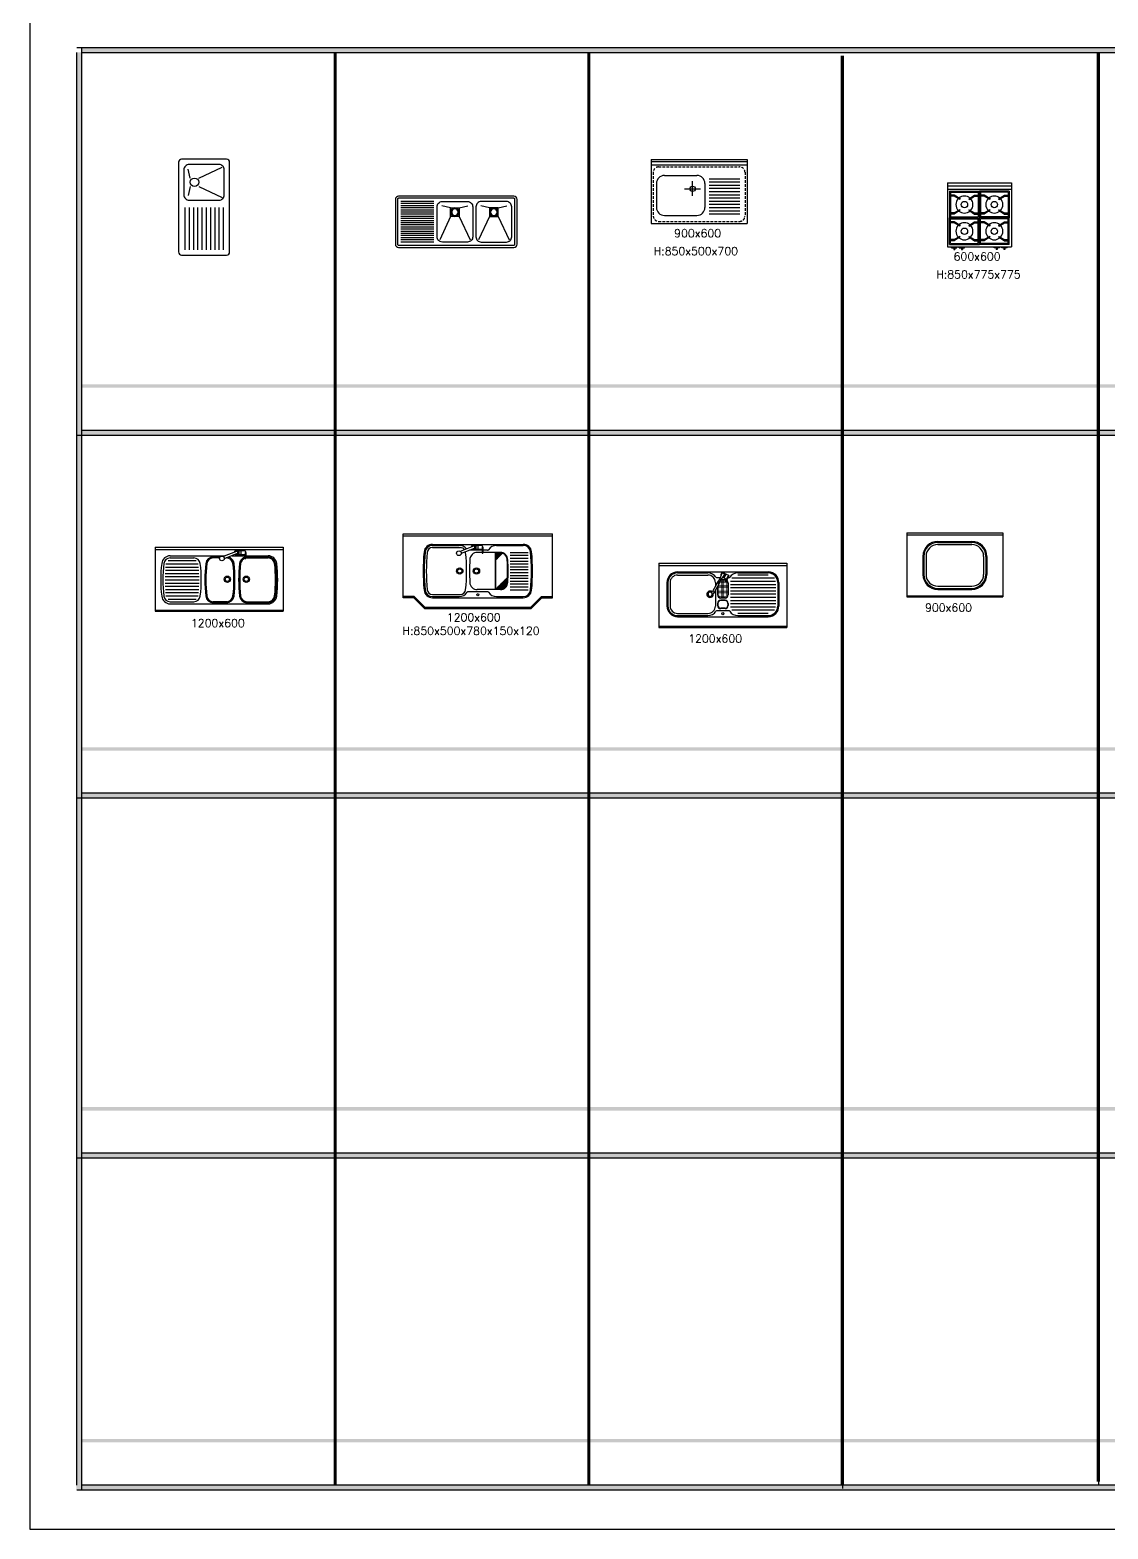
# Model space of a CAD drawing. Extents: x 0 to 79700, y -68 to 28499.
# Drawn here: x 0 to 10106, y 0 to 14048 of the extents above; entities that cross this region are included whole.
import ezdxf

# ---------------------------------------------------------------- set-up
doc = ezdxf.new("R2010")
doc.units = 0
doc.header["$LTSCALE"] = 50
doc.header["$MEASUREMENT"] = 0
doc.linetypes.add('DASHED', pattern=[0.75, 0.5, -0.25])
doc.layers.get('0').update_dxf_attribs({"linetype": 'CONTINUOUS'})
for name, color, linetype in [('1KIT', 4, 'CONTINUOUS'), ('FUR', 4, 'CONTINUOUS'), ('KIC', 4, 'CONTINUOUS'), ('SHT', 7, 'CONTINUOUS'), ('TEXT1', 3, 'CONTINUOUS')]:
    doc.layers.add(name, color=color, linetype=linetype)
doc.styles.add('GHS', font='ROMANS.shx', dxfattribs={"bigfont": 'GHS.shx'})

# ---------------------------------------------------------------- blocks, each defined once
blk = doc.blocks.new('SINK12I')
for p, q in [((130, 210), (130, 520)), ((150, 210), (150, 520)), ((170, 210), (170, 520)), ((190, 210), (190, 520)), ((210, 210), (210, 520)), ((230, 210), (230, 520)), ((250, 210), (250, 520)), ((270, 210), (270, 520)), ((290, 210), (290, 520)), ((310, 210), (310, 520)), ((330, 210), (330, 520)), ((350, 210), (350, 520)), ((370, 210), (370, 520)), ((390, 210), (390, 520)), ((410, 210), (410, 520)), ((430, 210), (430, 520)), ((450, 210), (450, 520)), ((470, 210), (470, 520)), ((490, 210), (490, 520)), ((510, 210), (510, 520)), ((270, 52.5), (490, 155)), ((190, 52.5), (170, 135)), ((190, -27.5), (170, -110)), ((270, -27.5), (490, -130)), ((190, -312.5), (170, -230)), ((270, -312.5), (490, -210)), ((190, -392.5), (170, -475)), ((270, -392.5), (490, -495))]:
    blk.add_line(p, q)
for points in [[(80, -540), (80, 540, -0.4142136), (110, 570), (530, 570, -0.4142136), (560, 540), (560, -540, -0.4142136), (530, -570), (110, -570, -0.4142136)], [(100, -540), (100, 540, -0.4142136), (110, 550), (530, 550, -0.4142136), (540, 540), (540, -540, -0.4142136), (530, -550), (110, -550, -0.4142136)], [(130, 130), (130, -105, 0.4142136), (180, -155), (460, -155, 0.4142136), (510, -105), (510, 130, 0.4142136), (460, 180), (180, 180, 0.4142136)], [(130, -470), (130, -235, -0.4142136), (180, -185), (460, -185, -0.4142136), (510, -235), (510, -470, -0.4142136), (460, -520), (180, -520, -0.4142136)]]:
    blk.add_lwpolyline(points, format="xyb", close=True)
for points in [[(270, 52.5), (190, 52.5), (190, -27.5), (270, -27.5)], [(270, -392.5), (190, -392.5), (190, -312.5), (270, -312.5)]]:
    blk.add_lwpolyline(points, close=True)
for centre, radius in [((230, 12.5), 40), ((230, 12.5), 30), ((230, -352.5), 40), ((230, -352.5), 30)]:
    blk.add_circle(centre, radius)

msp = doc.modelspace()

# ---------------------------------------------------------------- linework, layer by layer
at = {"layer": '1KIT', "color": 7}
for p, q in [((5823.1363, 12834.81886), (6723.1363, 12834.81886)), ((5823.1363, 12834.81886), (5823.1363, 12234.81886)), ((5823.1363, 12814.81886), (6723.1363, 12814.81886)), ((5823.1363, 12784.81886), (6723.1363, 12784.81886)), ((6723.1363, 12834.81886), (6723.1363, 12234.81886)), ((5948.1363, 12684.81886), (6252.1363, 12684.81886)), ((5873.1363, 12609.81886), (5873.1363, 12384.81886)), ((6327.1363, 12609.81886), (6327.1363, 12384.81886)), ((8600.34367, 12616.95921), (9200.34367, 12616.95921)), ((8600.34367, 12616.95921), (8600.34367, 12016.95921)), ((8600.34367, 12586.95921), (9200.34367, 12586.95921)), ((8600.34367, 12556.95921), (9200.34367, 12556.95921)), ((9200.34367, 12616.95921), (9200.34367, 12016.95921)), ((5823.1363, 12234.81886), (6723.1363, 12234.81886)), ((5948.1363, 12309.81886), (6252.1363, 12309.81886)), ((8600.34367, 12016.95921), (9200.34367, 12016.95921)), ((8640.41213, 12006.95921), (8640.41213, 12016.95921)), ((8640.41213, 12006.95921), (8690.41213, 12006.95921)), ((8660.41213, 12006.95921), (8660.41213, 11991.95921)), ((8660.41213, 11991.95921), (8670.41213, 11991.95921)), ((8670.41213, 12006.95921), (8670.41213, 11991.95921)), ((8690.41213, 12006.95921), (8690.41213, 12016.95921)), ((8712.05901, 12006.95921), (8712.05901, 12016.95921)), ((8712.05901, 12006.95921), (8762.05901, 12006.95921)), ((8732.05901, 12006.95921), (8732.05901, 11991.95921)), ((8732.05901, 11991.95921), (8742.05901, 11991.95921)), ((8742.05901, 12006.95921), (8742.05901, 11991.95921)), ((8762.05901, 12006.95921), (8762.05901, 12016.95921)), ((9038.62834, 12006.95921), (9038.62834, 12016.95921)), ((9088.62834, 12006.95921), (9038.62834, 12006.95921)), ((9058.62834, 12006.95921), (9058.62834, 11991.95921)), ((9068.62834, 11991.95921), (9058.62834, 11991.95921)), ((9068.62834, 12006.95921), (9068.62834, 11991.95921)), ((9088.62834, 12006.95921), (9088.62834, 12016.95921)), ((9110.27522, 12006.95921), (9110.27522, 12016.95921)), ((9160.27522, 12006.95921), (9110.27522, 12006.95921)), ((9130.27522, 12006.95921), (9130.27522, 11991.95921)), ((9140.27522, 11991.95921), (9130.27522, 11991.95921)), ((9140.27522, 12006.95921), (9140.27522, 11991.95921)), ((9160.27522, 12006.95921), (9160.27522, 12016.95921)), ((3498.59048, 9327.87049), (4898.59048, 9327.87049)), ((3498.59048, 8727.87049), (3498.59048, 9327.87049)), ((3498.59048, 9307.87049), (4898.59048, 9307.87049)), ((4898.59048, 8727.87049), (4898.59048, 9327.87049)), ((8220.32408, 9335.46663), (9120.32408, 9335.46663)), ((8220.32408, 9335.46663), (8220.32408, 8735.46663)), ((8220.32408, 9315.46663), (9120.32408, 9315.46663)), ((9120.32408, 9335.46663), (9120.32408, 8735.46663)), ((1174.04466, 9200.46523), (2374.04466, 9200.46523)), ((1174.04466, 9200.46523), (1174.04466, 8600.46523)), ((1174.04466, 9180.46523), (2374.04466, 9180.46523)), ((1935.01475, 9161.28889), (1812.42252, 9113.02073)), ((1943.07457, 9140.81843), (1820.48233, 9092.55028)), ((1953.5785, 9169.67693), (2011.33384, 9169.67693)), ((1953.5785, 9132.43039), (2017.28687, 9132.43039)), ((1975.53319, 9169.67693), (1975.53319, 9132.43039)), ((1978.0155, 9169.67693), (1978.0155, 9132.43039)), ((2022.27841, 9152.44979), (2017.28687, 9152.44979)), ((2017.28687, 9152.44979), (2017.28687, 9095.60834)), ((2021.33384, 9159.67693), (2021.33384, 9152.44979)), ((2022.27841, 9152.44979), (2022.27841, 9119.08309)), ((2374.04466, 9200.46523), (2374.04466, 8600.46523)), ((3773.59048, 9217.87049), (4023.59048, 9217.87049)), ((3773.59048, 9197.87049), (4035.11164, 9197.87049)), ((3774.05611, 9227.87049), (4623.59048, 9227.87049)), ((4157.08117, 9210.28672), (4034.48894, 9162.01856)), ((4165.14099, 9189.81627), (4042.54875, 9141.54811)), ((4239.35329, 9172.52949), (4121.23574, 9172.52949)), ((4175.64492, 9218.67476), (4233.40026, 9218.67476)), ((4175.64492, 9181.42822), (4239.35329, 9181.42822)), ((4241.70161, 9152.52949), (4193.59064, 9152.52949)), ((4197.59961, 9218.67476), (4197.59961, 9181.42822)), ((4200.08191, 9218.67476), (4200.08191, 9181.42822)), ((4244.34483, 9201.44762), (4239.35329, 9201.44762)), ((4239.35329, 9201.44762), (4239.35329, 9144.60618)), ((4239.35329, 9157.4865), (4244.34483, 9157.4865)), ((4239.35329, 9144.60618), (4244.34483, 9144.60618)), ((4243.40026, 9208.67476), (4243.40026, 9201.44762)), ((4244.34483, 9201.44762), (4244.34483, 9168.08093)), ((4289.85044, 9172.52949), (4244.34483, 9172.52949)), ((4244.34483, 9157.4865), (4244.34483, 9144.60618)), ((4246.78746, 9162.78371), (4246.78746, 9149.90339)), ((4409.63525, 9152.52949), (4246.78746, 9152.52949)), ((4359.63525, 9152.52949), (4359.63525, 8803.21149)), ((4364.63525, 9147.52949), (4364.63525, 8808.21149)), ((4373.59048, 9217.87049), (4623.59048, 9217.87049)), ((8510.32408, 9255.46663), (8830.32408, 9255.46663)), ((8510.32408, 9245.46663), (8830.32408, 9245.46663)), ((1314.04466, 9120.46523), (1831.33019, 9120.46523)), ((1314.04466, 9100.46523), (1537.1498, 9100.46523)), ((1782.32047, 9110.46523), (1717.06899, 9110.46523)), ((1777.22364, 9100.46523), (1717.06899, 9100.46523)), ((1844.04466, 9100.46523), (1840.58487, 9100.46523)), ((1891.38118, 9120.46523), (2017.28687, 9120.46523)), ((2017.28687, 9108.48866), (2022.27841, 9108.48866)), ((2017.28687, 9095.60834), (2022.27841, 9095.60834)), ((2022.27841, 9120.46523), (2234.04466, 9120.46523)), ((2022.27841, 9108.48866), (2022.27841, 9095.60834)), ((2024.72104, 9113.78588), (2024.72104, 9100.90556)), ((2034.04466, 9100.46523), (2234.04466, 9100.46523)), ((2034.49917, 9110.46523), (2234.04466, 9110.46523)), ((5895.77826, 9049.95323), (7095.77826, 9049.95323)), ((5895.77826, 9049.95323), (5895.77826, 8449.95323)), ((5895.77826, 9029.95323), (7095.77826, 9029.95323)), ((7095.77826, 9049.95323), (7095.77826, 8449.95323)), ((8370.32408, 9115.46663), (8370.32408, 8945.46663)), ((8380.32408, 9115.46663), (8380.32408, 8945.46663)), ((8960.32408, 9115.46663), (8960.32408, 8945.46663)), ((8970.32408, 9115.46663), (8970.32408, 8945.46663)), ((5970.77826, 8869.95323), (5970.77826, 8649.95323)), ((5980.77826, 8869.95323), (5980.77826, 8649.95323)), ((6000.77826, 8869.95323), (6000.77826, 8649.95323)), ((6070.77826, 8969.95323), (6920.77826, 8969.95323)), ((6070.77826, 8959.95323), (6355.77826, 8959.95323)), ((6070.77826, 8939.95323), (6355.77826, 8939.95323)), ((6446.41758, 8869.55224), (6397.64288, 8785.59516)), ((6459.50256, 8862.21853), (6413.34486, 8776.79471)), ((6425.77826, 8869.95323), (6425.77826, 8835.00957)), ((6469.82441, 8914.61223), (6439.5183, 8914.61223)), ((6446.41758, 8869.55224), (6459.50256, 8862.21853)), ((6457.04294, 8884.41958), (6448.16224, 8868.57441)), ((6465.84408, 8904.21352), (6455.29827, 8885.3974)), ((6455.29827, 8885.3974), (6468.38326, 8878.0637)), ((6466.63859, 8879.04153), (6457.7579, 8863.19636)), ((6483.12944, 8949.37197), (6465.84408, 8904.21352)), ((6465.84408, 8904.21352), (6478.92907, 8896.87982)), ((6478.92907, 8896.87982), (6468.38326, 8878.0637)), ((6515.77826, 8891.61223), (6475.77826, 8891.61223)), ((6515.77826, 8894.61223), (6477.65816, 8894.61223)), ((6478.92907, 8896.87982), (6508.42708, 8935.19348)), ((6508.38509, 8914.61223), (6492.5814, 8914.61223)), ((6496.09622, 8919.17748), (6499.37549, 8917.33955)), ((6520.08228, 8948.14911), (6503.45923, 8918.48981)), ((6504.43705, 8920.23448), (6509.47661, 8917.40997)), ((6505.55653, 8959.72937), (6518.93203, 8952.23285)), ((6522.95594, 8946.48125), (6508.65392, 8915.63563)), ((6510.11364, 8911.65202), (6529.30229, 8902.75491)), ((6526.8842, 8899.50513), (6518.67842, 8881.80747)), ((6518.67842, 8881.80747), (6528.92913, 8877.05457)), ((6519.10446, 8946.40445), (6522.13325, 8944.70691)), ((6522.78131, 8890.6563), (6533.03202, 8885.9034)), ((6526.8842, 8899.50513), (6537.13491, 8894.75224)), ((6526.93956, 8947.94097), (6547.94266, 8938.20258)), ((6541.89004, 8929.90329), (6527.63424, 8899.15737)), ((6537.13491, 8894.75224), (6528.92913, 8877.05457)), ((6550.37554, 8931.56322), (6533.9848, 8896.21283)), ((6541.89004, 8929.90329), (6548.24061, 8926.95876)), ((6552.03822, 8914.61223), (6542.51596, 8914.61223)), ((6542.77826, 8864.61223), (6542.77826, 8754.61223)), ((6545.77826, 8864.61223), (6545.77826, 8754.61223)), ((6635.77826, 8959.95323), (6920.77826, 8959.95323)), ((7010.77826, 8869.95323), (7010.77826, 8649.95323)), ((7020.77826, 8869.95323), (7020.77826, 8649.95323)), ((3602.73262, 8737.87049), (3498.59048, 8737.87049)), ((3598.59048, 8727.87049), (3498.59048, 8727.87049)), ((3598.59048, 8727.87049), (3698.59048, 8627.87049)), ((3602.73262, 8737.87049), (3702.73262, 8637.87049)), ((3773.59048, 8757.87049), (4035.11164, 8757.87049)), ((3773.59048, 8737.87049), (4023.59048, 8737.87049)), ((3774.05611, 8727.87049), (4623.59048, 8727.87049)), ((4289.85044, 8783.21149), (4107.33052, 8783.21149)), ((4409.63525, 8803.21149), (4193.59048, 8803.21149)), ((4373.59048, 8737.87049), (4623.59048, 8737.87049)), ((4794.44834, 8737.87049), (4694.44834, 8637.87049)), ((4798.59048, 8727.87049), (4698.59048, 8627.87049)), ((4794.44834, 8737.87049), (4898.59048, 8737.87049)), ((4798.59048, 8727.87049), (4898.59048, 8727.87049)), ((6425.77826, 8800.21466), (6425.77826, 8649.95323)), ((6445.77826, 8836.81903), (6445.77826, 8754.61223)), ((6448.77826, 8842.37111), (6448.77826, 8754.61223)), ((6515.77826, 8727.61223), (6475.77826, 8727.61223)), ((6515.77826, 8724.61223), (6475.77826, 8724.61223)), ((8220.32408, 8745.46663), (9120.32408, 8745.46663)), ((8220.32408, 8735.46663), (9120.32408, 8735.46663)), ((8510.32408, 8815.46663), (8830.32408, 8815.46663)), ((8510.32408, 8805.46663), (8830.32408, 8805.46663)), ((1174.04466, 8610.46523), (2374.04466, 8610.46523)), ((1174.04466, 8600.46523), (2374.04466, 8600.46523)), ((1314.04466, 8690.46523), (1537.1498, 8690.46523)), ((1314.04466, 8670.46523), (2234.04466, 8670.46523)), ((1844.04466, 8690.46523), (1717.06899, 8690.46523)), ((1844.04466, 8680.46523), (1717.06899, 8680.46523)), ((2034.04466, 8690.46523), (2234.04466, 8690.46523)), ((2034.04466, 8680.46523), (2234.04466, 8680.46523)), ((3698.59048, 8627.87049), (4698.59048, 8627.87049)), ((3702.73262, 8637.87049), (4694.44834, 8637.87049)), ((6070.77826, 8579.95323), (6355.77826, 8579.95323)), ((6552.03822, 8605.29423), (6439.5183, 8605.29423)), ((6445.77826, 8674.61223), (6445.77826, 8655.29423)), ((6448.77826, 8674.61223), (6448.77826, 8655.29423)), ((6515.77826, 8704.61223), (6475.77826, 8704.61223)), ((6515.77826, 8701.61223), (6475.77826, 8701.61223)), ((6515.77826, 8628.29423), (6475.77826, 8628.29423)), ((6515.77826, 8625.29423), (6475.77826, 8625.29423)), ((6542.77826, 8674.61223), (6542.77826, 8655.29423)), ((6545.77826, 8674.61223), (6545.77826, 8655.29423)), ((5895.77826, 8459.95323), (7095.77826, 8459.95323)), ((5895.77826, 8449.95323), (7095.77826, 8449.95323)), ((6070.77826, 8559.95323), (6355.77826, 8559.95323)), ((6070.77826, 8549.95323), (6920.77826, 8549.95323)), ((6635.77826, 8559.95323), (6920.77826, 8559.95323))]:
    msp.add_line(p, q, dxfattribs=at)
at = {"layer": '1KIT', "color": 13, "linetype": 'DASHED'}
for p, q in [((5843.1363, 12714.81886), (5843.1363, 12304.81886)), ((5893.1363, 12764.81886), (6653.1363, 12764.81886)), ((6703.1363, 12714.81886), (6703.1363, 12304.81886)), ((5893.1363, 12254.81886), (6653.1363, 12254.81886))]:
    msp.add_line(p, q, dxfattribs=at)
at = {"layer": '1KIT', "color": 250}
for p, q in [((6367.1363, 12654.81886), (6655.1363, 12654.81886)), ((6367.1363, 12624.81886), (6655.1363, 12624.81886)), ((6367.1363, 12594.81886), (6655.1363, 12594.81886)), ((6367.1363, 12564.81886), (6655.1363, 12564.81886)), ((6367.1363, 12534.81886), (6655.1363, 12534.81886)), ((6367.1363, 12504.81886), (6655.1363, 12504.81886)), ((8620.34367, 12536.95921), (8900.34367, 12536.95921)), ((8620.34367, 12536.95921), (8620.34367, 12286.95921)), ((8630.34367, 12526.95921), (8890.34367, 12526.95921)), ((8630.34367, 12526.95921), (8630.34367, 12500.23118)), ((8890.34367, 12526.95921), (8890.34367, 12500.23118)), ((9180.34367, 12536.95921), (8900.34367, 12536.95921)), ((8900.34367, 12536.95921), (8900.34367, 12286.95921)), ((9170.34367, 12526.95921), (8910.34367, 12526.95921)), ((8910.34367, 12526.95921), (8910.34367, 12500.23118)), ((9170.34367, 12526.95921), (9170.34367, 12500.23118)), ((9180.34367, 12536.95921), (9180.34367, 12286.95921)), ((6367.1363, 12474.81886), (6655.1363, 12474.81886)), ((6367.1363, 12444.81886), (6655.1363, 12444.81886)), ((6367.1363, 12414.81886), (6655.1363, 12414.81886)), ((6367.1363, 12384.81886), (6655.1363, 12384.81886)), ((8664.9097, 12500.23118), (8625.34367, 12500.23118)), ((8625.34367, 12500.23118), (8625.34367, 12490.23118)), ((8665.14468, 12490.23118), (8625.34367, 12490.23118)), ((8630.34367, 12490.23118), (8630.34367, 12333.68723)), ((8720.47669, 12465.44456), (8664.9097, 12500.23118)), ((8717.37661, 12460.07507), (8665.14468, 12490.23118)), ((8717.37661, 12363.84334), (8665.14468, 12333.68723)), ((8720.47669, 12465.44456), (8717.37661, 12460.07507)), ((8720.47669, 12358.47385), (8717.37661, 12363.84334)), ((8800.21066, 12465.44456), (8855.77765, 12500.23118)), ((8800.21066, 12465.44456), (8803.31074, 12460.07507)), ((8800.21066, 12358.47385), (8803.31074, 12363.84334)), ((8803.31074, 12460.07507), (8855.54266, 12490.23118)), ((8803.31074, 12363.84334), (8855.54266, 12333.68723)), ((8855.54266, 12490.23118), (8895.34367, 12490.23118)), ((8855.77765, 12500.23118), (8895.34367, 12500.23118)), ((8890.34367, 12490.23118), (8890.34367, 12333.68723)), ((8895.34367, 12500.23118), (8895.34367, 12490.23118)), ((8944.9097, 12500.23118), (8905.34367, 12500.23118)), ((8905.34367, 12500.23118), (8905.34367, 12490.23118)), ((8945.14468, 12490.23118), (8905.34367, 12490.23118)), ((8910.34367, 12490.23118), (8910.34367, 12333.68723)), ((9000.47669, 12465.44456), (8944.9097, 12500.23118)), ((8997.37661, 12460.07507), (8945.14468, 12490.23118)), ((8997.37661, 12363.84334), (8945.14468, 12333.68723)), ((9000.47669, 12465.44456), (8997.37661, 12460.07507)), ((9000.47669, 12358.47385), (8997.37661, 12363.84334)), ((9080.21066, 12465.44456), (9135.77765, 12500.23118)), ((9080.21066, 12465.44456), (9083.31074, 12460.07507)), ((9080.21066, 12358.47385), (9083.31074, 12363.84334)), ((9083.31074, 12460.07507), (9135.54266, 12490.23118)), ((9083.31074, 12363.84334), (9135.54266, 12333.68723)), ((9135.54266, 12490.23118), (9175.34367, 12490.23118)), ((9135.77765, 12500.23118), (9175.34367, 12500.23118)), ((9170.34367, 12490.23118), (9170.34367, 12333.68723)), ((9175.34367, 12500.23118), (9175.34367, 12490.23118)), ((6367.1363, 12354.81886), (6655.1363, 12354.81886)), ((6367.1363, 12324.81886), (6655.1363, 12324.81886)), ((8620.34367, 12286.95921), (8900.34367, 12286.95921)), ((8620.34367, 12036.95921), (8620.34367, 12286.95921)), ((8665.14468, 12333.68723), (8625.34367, 12333.68723)), ((8625.34367, 12323.68723), (8625.34367, 12333.68723)), ((8664.9097, 12323.68723), (8625.34367, 12323.68723)), ((8664.9097, 12250.23118), (8625.34367, 12250.23118)), ((8625.34367, 12250.23118), (8625.34367, 12240.23118)), ((8665.14468, 12240.23118), (8625.34367, 12240.23118)), ((8630.34367, 12323.68723), (8630.34367, 12296.95921)), ((8630.34367, 12296.95921), (8890.34367, 12296.95921)), ((8630.34367, 12276.95921), (8890.34367, 12276.95921)), ((8630.34367, 12250.23118), (8630.34367, 12276.95921)), ((8630.34367, 12083.68723), (8630.34367, 12240.23118)), ((8720.47669, 12358.47385), (8664.9097, 12323.68723)), ((8720.47669, 12215.44456), (8664.9097, 12250.23118)), ((8717.37661, 12210.07507), (8665.14468, 12240.23118)), ((8800.21066, 12358.47385), (8855.77765, 12323.68723)), ((8800.21066, 12215.44456), (8855.77765, 12250.23118)), ((8803.31074, 12210.07507), (8855.54266, 12240.23118)), ((8855.54266, 12333.68723), (8895.34367, 12333.68723)), ((8855.54266, 12240.23118), (8895.34367, 12240.23118)), ((8855.77765, 12323.68723), (8895.34367, 12323.68723)), ((8855.77765, 12250.23118), (8895.34367, 12250.23118)), ((8890.34367, 12323.68723), (8890.34367, 12296.95921)), ((8890.34367, 12250.23118), (8890.34367, 12276.95921)), ((8890.34367, 12083.68723), (8890.34367, 12240.23118)), ((8895.34367, 12323.68723), (8895.34367, 12333.68723)), ((8895.34367, 12250.23118), (8895.34367, 12240.23118)), ((9180.34367, 12286.95921), (8900.34367, 12286.95921)), ((8900.34367, 12036.95921), (8900.34367, 12286.95921)), ((8945.14468, 12333.68723), (8905.34367, 12333.68723)), ((8905.34367, 12323.68723), (8905.34367, 12333.68723)), ((8944.9097, 12323.68723), (8905.34367, 12323.68723)), ((8944.9097, 12250.23118), (8905.34367, 12250.23118)), ((8905.34367, 12250.23118), (8905.34367, 12240.23118)), ((8945.14468, 12240.23118), (8905.34367, 12240.23118)), ((8910.34367, 12323.68723), (8910.34367, 12296.95921)), ((9170.34367, 12296.95921), (8910.34367, 12296.95921)), ((9170.34367, 12276.95921), (8910.34367, 12276.95921)), ((8910.34367, 12250.23118), (8910.34367, 12276.95921)), ((8910.34367, 12083.68723), (8910.34367, 12240.23118)), ((9000.47669, 12358.47385), (8944.9097, 12323.68723)), ((9000.47669, 12215.44456), (8944.9097, 12250.23118)), ((8997.37661, 12210.07507), (8945.14468, 12240.23118)), ((9080.21066, 12358.47385), (9135.77765, 12323.68723)), ((9080.21066, 12215.44456), (9135.77765, 12250.23118)), ((9083.31074, 12210.07507), (9135.54266, 12240.23118)), ((9135.54266, 12333.68723), (9175.34367, 12333.68723)), ((9135.54266, 12240.23118), (9175.34367, 12240.23118)), ((9135.77765, 12323.68723), (9175.34367, 12323.68723)), ((9135.77765, 12250.23118), (9175.34367, 12250.23118)), ((9170.34367, 12323.68723), (9170.34367, 12296.95921)), ((9170.34367, 12250.23118), (9170.34367, 12276.95921)), ((9170.34367, 12083.68723), (9170.34367, 12240.23118)), ((9175.34367, 12323.68723), (9175.34367, 12333.68723)), ((9175.34367, 12250.23118), (9175.34367, 12240.23118)), ((9180.34367, 12036.95921), (9180.34367, 12286.95921)), ((8665.14468, 12083.68723), (8625.34367, 12083.68723)), ((8625.34367, 12073.68723), (8625.34367, 12083.68723)), ((8720.47669, 12108.47385), (8664.9097, 12073.68723)), ((8717.37661, 12113.84334), (8665.14468, 12083.68723)), ((8720.47669, 12215.44456), (8717.37661, 12210.07507)), ((8720.47669, 12108.47385), (8717.37661, 12113.84334)), ((8800.21066, 12215.44456), (8803.31074, 12210.07507)), ((8800.21066, 12108.47385), (8803.31074, 12113.84334)), ((8800.21066, 12108.47385), (8855.77765, 12073.68723)), ((8803.31074, 12113.84334), (8855.54266, 12083.68723)), ((8855.54266, 12083.68723), (8895.34367, 12083.68723)), ((8895.34367, 12073.68723), (8895.34367, 12083.68723)), ((8945.14468, 12083.68723), (8905.34367, 12083.68723)), ((8905.34367, 12073.68723), (8905.34367, 12083.68723)), ((9000.47669, 12108.47385), (8944.9097, 12073.68723)), ((8997.37661, 12113.84334), (8945.14468, 12083.68723)), ((9000.47669, 12215.44456), (8997.37661, 12210.07507)), ((9000.47669, 12108.47385), (8997.37661, 12113.84334)), ((9080.21066, 12215.44456), (9083.31074, 12210.07507)), ((9080.21066, 12108.47385), (9083.31074, 12113.84334)), ((9080.21066, 12108.47385), (9135.77765, 12073.68723)), ((9083.31074, 12113.84334), (9135.54266, 12083.68723)), ((9135.54266, 12083.68723), (9175.34367, 12083.68723)), ((9175.34367, 12073.68723), (9175.34367, 12083.68723)), ((8620.34367, 12036.95921), (8900.34367, 12036.95921)), ((8664.9097, 12073.68723), (8625.34367, 12073.68723)), ((8630.34367, 12046.95921), (8630.34367, 12073.68723)), ((8630.34367, 12046.95921), (8890.34367, 12046.95921)), ((8855.77765, 12073.68723), (8895.34367, 12073.68723)), ((8890.34367, 12046.95921), (8890.34367, 12073.68723)), ((9180.34367, 12036.95921), (8900.34367, 12036.95921)), ((8944.9097, 12073.68723), (8905.34367, 12073.68723)), ((8910.34367, 12046.95921), (8910.34367, 12073.68723)), ((9170.34367, 12046.95921), (8910.34367, 12046.95921)), ((9135.77765, 12073.68723), (9175.34367, 12073.68723)), ((9170.34367, 12046.95921), (9170.34367, 12073.68723)), ((8510.32408, 9225.46663), (8830.32408, 9225.46663)), ((8400.32408, 9115.46663), (8400.32408, 8945.46663)), ((8940.32408, 9115.46663), (8940.32408, 8945.46663)), ((8510.32408, 8835.46663), (8830.32408, 8835.46663))]:
    msp.add_line(p, q, dxfattribs=at)
at = {"layer": '1KIT', "color": 13}
for p, q in [((6137.1363, 12559.81886), (6287.1363, 12559.81886)), ((6211.1363, 12492.81886), (6211.1363, 12631.81886))]:
    msp.add_line(p, q, dxfattribs=at)
at = {"layer": '1KIT', "color": 253}
for p, q in [((4409.63525, 9147.52949), (4364.63525, 9147.52949)), ((4364.63525, 9107.54774), (4404.617, 9147.52949)), ((4364.63525, 9121.68987), (4390.47486, 9147.52949)), ((4364.63525, 9135.83201), (4376.33272, 9147.52949)), ((4364.63525, 9093.4056), (4418.19328, 9146.96364)), ((4364.63525, 9079.26347), (4429.72029, 9144.34851)), ((4364.63525, 9143.52168), (4399.43459, 9108.72234)), ((4374.76958, 9147.52949), (4406.50566, 9115.7934)), ((4388.91171, 9147.52949), (4413.57673, 9122.86447)), ((4403.05385, 9147.52949), (4420.6478, 9129.93554)), ((4417.69798, 9147.02749), (4427.71886, 9137.00661)), ((4500.552, 9152.52949), (4670.9089, 9152.52949)), ((1271.63971, 9015.46523), (1580.00926, 9015.46523)), ((1274.8129, 9045.46523), (1576.83607, 9045.46523)), ((1295.13425, 9075.46523), (1556.51471, 9075.46523)), ((4364.63525, 9129.37954), (4392.36352, 9101.65127)), ((4364.63525, 9115.23741), (4385.29246, 9094.5802)), ((4364.63525, 9101.09527), (4378.22139, 9087.50913)), ((4364.63525, 9086.95314), (4371.15032, 9080.43806)), ((4500.552, 9125.59769), (4670.9089, 9125.59769)), ((4500.552, 9098.66589), (4670.9089, 9098.66589)), ((4500.552, 9071.73409), (4670.9089, 9071.73409)), ((4500.552, 9044.80229), (4670.9089, 9044.80229)), ((4500.552, 9017.87049), (4670.9089, 9017.87049)), ((4500.552, 8990.93869), (4670.9089, 8990.93869)), ((1266.02033, 8895.46523), (1585.62864, 8895.46523)), ((1266.37082, 8925.46523), (1585.27815, 8925.46523)), ((1266.37082, 8865.46523), (1585.27815, 8865.46523)), ((1267.42287, 8955.46523), (1584.2261, 8955.46523)), ((1269.1782, 8985.46523), (1582.47077, 8985.46523)), ((4474.63525, 8915.0206), (4367.82614, 8808.21149)), ((4474.63525, 8900.87846), (4381.96828, 8808.21149)), ((4474.63525, 8886.73633), (4396.11041, 8808.21149)), ((4445.33627, 8818.89356), (4408.58172, 8855.64811)), ((4474.63229, 8872.59123), (4410.25551, 8808.21445)), ((4453.30531, 8825.06665), (4415.65279, 8862.71917)), ((4460.17599, 8832.33811), (4422.72386, 8869.79024)), ((4472.36465, 8856.18146), (4426.66528, 8810.48209)), ((4465.93343, 8840.7228), (4429.79493, 8876.86131)), ((4470.47296, 8850.32541), (4436.86599, 8883.93238)), ((4473.55112, 8861.38939), (4443.93706, 8891.00344)), ((4474.63525, 8874.44739), (4451.00813, 8898.07451)), ((4474.63525, 8888.58953), (4458.0792, 8905.14558)), ((4474.63525, 8902.73166), (4465.15026, 8912.21665)), ((4500.552, 8964.00689), (4670.9089, 8964.00689)), ((4500.552, 8937.07509), (4670.9089, 8937.07509)), ((4500.552, 8910.14329), (4670.9089, 8910.14329)), ((4500.552, 8883.21149), (4670.9089, 8883.21149)), ((4500.552, 8856.27969), (4670.9089, 8856.27969)), ((6990.06029, 8879.95323), (6566.49623, 8879.95323)), ((6978.22388, 8909.95323), (6578.33263, 8909.95323)), ((6920.77826, 8939.95323), (6635.77826, 8939.95323)), ((1267.42287, 8835.46523), (1584.2261, 8835.46523)), ((1269.1782, 8805.46523), (1582.47077, 8805.46523)), ((1271.63971, 8775.46523), (1580.00926, 8775.46523)), ((1274.8129, 8745.46523), (1576.83607, 8745.46523)), ((1295.13425, 8715.46523), (1556.51471, 8715.46523)), ((4409.63525, 8808.21149), (4364.63525, 8808.21149)), ((4371.16552, 8808.21149), (4366.15532, 8813.2217)), ((4385.30766, 8808.21149), (4373.22638, 8820.29277)), ((4399.44979, 8808.21149), (4380.29745, 8827.36383)), ((4413.47823, 8808.32519), (4387.36852, 8834.4349)), ((4425.71401, 8810.23155), (4394.43959, 8841.50597)), ((4436.2, 8813.88769), (4401.51065, 8848.57704)), ((4500.552, 8829.34789), (4670.9089, 8829.34789)), ((4500.552, 8802.41609), (4670.9089, 8802.41609)), ((6990.77826, 8849.95323), (6565.77826, 8849.95323)), ((6990.77826, 8819.95323), (6565.77826, 8819.95323)), ((6990.77826, 8789.95323), (6565.77826, 8789.95323)), ((6990.77826, 8759.95323), (6565.77826, 8759.95323)), ((6990.77826, 8729.95323), (6565.77826, 8729.95323)), ((6990.77826, 8699.95323), (6565.77826, 8699.95323)), ((6990.77826, 8669.95323), (6565.77826, 8669.95323)), ((6990.06029, 8639.95323), (6566.49623, 8639.95323)), ((6978.22388, 8609.95323), (6578.33263, 8609.95323)), ((6920.77826, 8579.95323), (6635.77826, 8579.95323))]:
    msp.add_line(p, q, dxfattribs=at)
at = {"layer": '1KIT', "color": 13, "linetype": 'Continuous'}
msp.add_circle((6212.1363, 12559.81886), 25, dxfattribs=at)
at = {"layer": '1KIT', "color": 250}
for centre in [(8760.34367, 12411.95921), (9040.34367, 12411.95921), (8760.34367, 12161.95921), (9040.34367, 12161.95921)]:
    msp.add_circle(centre, 30, dxfattribs=at)
at = {"layer": '1KIT', "color": 7}
for centre, radius in [((4020.79091, 9144.80333), 22), ((1798.7245, 9095.80549), 22), ((4028.90093, 8977.87049), 30), ((4028.90093, 8977.87049), 20), ((4185.37145, 8977.87049), 30), ((4185.37145, 8977.87049), 20), ((1850.22641, 8900.46523), 30), ((1850.22641, 8900.46523), 20), ((2027.8629, 8900.46523), 30), ((2027.8629, 8900.46523), 20), ((6460.77826, 8861.25991), 1), ((6460.77826, 8851.25991), 1), ((6470.77826, 8871.25991), 1), ((6470.77826, 8861.25991), 1), ((6470.77826, 8851.25991), 1), ((6480.77826, 8881.25991), 1), ((6480.77826, 8871.25991), 1), ((6480.77826, 8861.25991), 1), ((6480.77826, 8851.25991), 1), ((6490.77826, 8881.25991), 1), ((6490.77826, 8871.25991), 1), ((6490.77826, 8861.25991), 1), ((6490.77826, 8851.25991), 1), ((6500.77826, 8881.25991), 1), ((6500.77826, 8871.25991), 1), ((6500.77826, 8861.25991), 1), ((6500.77826, 8851.25991), 1), ((6510.77826, 8881.25991), 1), ((6510.77826, 8871.25991), 1), ((6510.77826, 8861.25991), 1), ((6510.77826, 8851.25991), 1), ((6520.77826, 8871.25991), 1), ((6520.77826, 8861.25991), 1), ((6520.77826, 8851.25991), 1), ((6530.77826, 8871.25991), 1), ((6530.77826, 8861.25991), 1), ((6530.77826, 8851.25991), 1), ((4198.59048, 8755.54099), 10), ((6401.61324, 8774.27101), 12), ((6460.77826, 8841.25991), 1), ((6460.77826, 8831.25991), 1), ((6460.77826, 8821.25991), 1), ((6460.77826, 8811.25991), 1), ((6460.77826, 8801.25991), 1), ((6460.77826, 8791.25991), 1), ((6460.77826, 8781.25991), 1), ((6460.77826, 8771.25991), 1), ((6460.77826, 8761.25991), 1), ((6460.77826, 8751.25991), 1), ((6470.77826, 8841.25991), 1), ((6470.77826, 8831.25991), 1), ((6470.77826, 8821.25991), 1), ((6470.77826, 8811.25991), 1), ((6470.77826, 8801.25991), 1), ((6470.77826, 8791.25991), 1), ((6470.77826, 8781.25991), 1), ((6470.77826, 8771.25991), 1), ((6470.77826, 8761.25991), 1), ((6470.77826, 8751.25991), 1), ((6470.77826, 8741.25991), 1), ((6480.77826, 8841.25991), 1), ((6480.77826, 8831.25991), 1), ((6480.77826, 8821.25991), 1), ((6480.77826, 8811.25991), 1), ((6480.77826, 8801.25991), 1), ((6480.77826, 8791.25991), 1), ((6480.77826, 8781.25991), 1), ((6480.77826, 8771.25991), 1), ((6480.77826, 8761.25991), 1), ((6480.77826, 8751.25991), 1), ((6480.77826, 8741.25991), 1), ((6490.77826, 8841.25991), 1), ((6490.77826, 8821.25991), 1), ((6490.77826, 8811.25991), 1), ((6490.77826, 8801.25991), 1), ((6490.77826, 8791.25991), 1), ((6490.77826, 8781.25991), 1), ((6490.77826, 8771.25991), 1), ((6490.77826, 8761.25991), 1), ((6490.77826, 8751.25991), 1), ((6490.77826, 8741.25991), 1), ((6500.77826, 8841.25991), 1), ((6500.77826, 8831.25991), 1), ((6500.77826, 8821.25991), 1), ((6500.77826, 8811.25991), 1), ((6500.77826, 8801.25991), 1), ((6500.77826, 8791.25991), 1), ((6500.77826, 8781.25991), 1), ((6500.77826, 8771.25991), 1), ((6500.77826, 8761.25991), 1), ((6500.77826, 8751.25991), 1), ((6500.77826, 8741.25991), 1), ((6510.77826, 8841.25991), 1), ((6510.77826, 8831.25991), 1), ((6510.77826, 8821.25991), 1), ((6510.77826, 8811.25991), 1), ((6510.77826, 8801.25991), 1), ((6510.77826, 8791.25991), 1), ((6510.77826, 8781.25991), 1), ((6510.77826, 8771.25991), 1), ((6510.77826, 8761.25991), 1), ((6510.77826, 8751.25991), 1), ((6510.77826, 8741.25991), 1), ((6520.77826, 8841.25991), 1), ((6520.77826, 8831.25991), 1), ((6520.77826, 8821.25991), 1), ((6520.77826, 8811.25991), 1), ((6520.77826, 8801.25991), 1), ((6520.77826, 8791.25991), 1), ((6520.77826, 8781.25991), 1), ((6520.77826, 8771.25991), 1), ((6520.77826, 8761.25991), 1), ((6520.77826, 8751.25991), 1), ((6520.77826, 8741.25991), 1), ((6530.77826, 8841.25991), 1), ((6530.77826, 8831.25991), 1), ((6530.77826, 8821.25991), 1), ((6530.77826, 8811.25991), 1), ((6530.77826, 8801.25991), 1), ((6530.77826, 8791.25991), 1), ((6530.77826, 8781.25991), 1), ((6530.77826, 8771.25991), 1), ((6530.77826, 8761.25991), 1), ((6530.77826, 8751.25991), 1), ((6495.77826, 8577.62373), 10)]:
    msp.add_circle(centre, radius, dxfattribs=at)
at = {"layer": '1KIT', "color": 253}
msp.add_circle((6490.77826, 8831.25991), 1, dxfattribs=at)
at = {"layer": '1KIT', "color": 13, "linetype": 'DASHED'}
for centre, start, end in [((5893.1363, 12714.81886), 90, 180), ((6653.1363, 12714.81886), 0, 90), ((5893.1363, 12304.81886), 180, 270), ((6653.1363, 12304.81886), 270, 0)]:
    msp.add_arc(centre, 50, start, end, dxfattribs=at)
at = {"layer": '1KIT', "color": 7}
for centre, radius, start, end in [((5948.1363, 12609.81886), 75, 90, 180), ((6252.1363, 12609.81886), 75, 0, 90), ((5948.1363, 12384.81886), 75, 180, 270), ((6252.1363, 12384.81886), 75, 270, 0), ((1939.04466, 9151.05366), 23.62327, 229.242833229, 173.73919753), ((1939.04466, 9151.05366), 13.74246, 254.663041382, 148.318989378), ((1939.04466, 9151.05366), 11, 291.49101538, 111.49101538), ((2011.33384, 9159.67693), 10, 0, 90), ((5471.82096, 8977.87049), 1786.25481, 174.281938496, 185.718061504), ((3774.05611, 9147.87049), 80, 90, 174.281938496), ((5471.82096, 8977.87049), 1776.25481, 174.281938496, 185.718061504), ((3774.05611, 9147.87049), 70, 90, 174.281938496), ((5471.82096, 8977.87049), 1756.25481, 174.281938496, 185.718061504), ((3774.05611, 9147.87049), 50, 90, 174.281938496), ((4023.59048, 9127.87049), 90, 39.470727225, 90), ((4034.64601, 9147.87049), 50, 36.824658772, 90), ((4034.64601, 9147.87049), 50, 5.718061504, 11.379731065), ((2336.88116, 8977.87049), 1756.25481, 354.281938496, 5.718061504), ((4193.59048, 9082.52949), 70, 89.999870401, 180), ((4161.11108, 9200.05149), 23.62327, 229.242833229, 173.73919753), ((4161.11108, 9200.05149), 13.74246, 254.663041382, 148.318989378), ((4161.11108, 9200.05149), 11, 291.49101538, 111.49101538), ((4233.40026, 9208.67476), 10, 0, 90), ((4239.82224, 9162.78371), 6.96522, 310.489642106, 49.510357894), ((4239.82224, 9149.90339), 6.96522, 310.489642106, 0), ((4289.85044, 9182.52949), 10, 270, 326.866616317), ((4373.59048, 9127.87049), 90, 90, 146.866616317), ((4409.63525, 9082.52949), 70, 0, 90), ((4409.63525, 9082.52949), 65, 0, 90), ((4623.13597, 9147.87049), 80, 6.693093513, 90), ((4623.13597, 9147.87049), 70, 6.693093513, 90), ((2925.09648, 8977.87049), 1776.51833, 354.24440378, 5.75559622), ((2925.36, 8977.87049), 1786.25481, 354.238307924, 5.761692076), ((8510.32408, 9115.46663), 140, 90, 180), ((8510.32408, 9115.46663), 130, 90, 180), ((8830.32408, 9115.46663), 140, 0, 90), ((8830.32408, 9115.46663), 130, 0, 90), ((2550.1107, 8895.46523), 1324.09037, 173.306906487, 186.693093513), ((1314.49917, 9040.46523), 80, 90, 173.306906487), ((2550.1107, 8895.46523), 1304.09037, 173.306906487, 186.693093513), ((1314.49917, 9040.46523), 60, 90, 173.306906487), ((1537.1498, 9040.46523), 60, 6.693093513, 90), ((301.53827, 8895.46523), 1304.09037, 353.306906487, 6.693093513), ((2953.13503, 8895.46523), 1314.09037, 173.306906487, 186.693093513), ((1717.5235, 9040.46523), 70, 90, 173.306906487), ((2953.13503, 8895.46523), 1304.09037, 173.306906487, 186.693093513), ((1717.5235, 9040.46523), 60, 90, 173.306906487), ((1843.59015, 9040.46523), 60, 6.693093513, 90), ((1843.59015, 9040.46523), 70, 6.693093513, 75.908523664), ((607.97862, 8895.46523), 1304.09037, 353.306906487, 6.693093513), ((607.97862, 8895.46523), 1314.09037, 353.306906487, 6.693093513), ((3270.1107, 8895.46523), 1314.09037, 173.306906487, 186.693093513), ((2034.49917, 9040.46523), 70, 104.234433707, 173.306906487), ((3270.1107, 8895.46523), 1304.09037, 173.306906487, 186.693093513), ((2034.49917, 9040.46523), 60, 106.670756865, 173.306906487), ((2017.75582, 9113.78588), 6.96522, 310.489642106, 49.510357894), ((2017.75582, 9100.90556), 6.96522, 310.489642106, 0), ((2034.49917, 9040.46523), 60, 90, 99.490783395), ((2034.49917, 9040.46523), 70, 90, 98.029766863), ((2233.59015, 9040.46523), 80, 6.693093513, 90), ((2233.59015, 9040.46523), 70, 6.693093513, 90), ((2233.59015, 9040.46523), 60, 6.693093513, 90), ((997.97862, 8895.46523), 1304.09037, 353.306906487, 6.693093513), ((997.97862, 8895.46523), 1314.09037, 353.306906487, 6.693093513), ((997.97862, 8895.46523), 1324.09037, 353.306906487, 6.693093513), ((6354.06486, 8977.87049), 2232.92845, 177.313520469, 182.686479531), ((2248.66696, 8977.87049), 2228.42236, 357.316006306, 2.683993694), ((2249.16087, 8977.87049), 2232.92845, 357.313520469, 2.686479531), ((4193.59048, 8873.21149), 70, 180, 270), ((4409.63525, 8873.21149), 70, 270, 0), ((4409.63525, 8873.21149), 65, 270, 0), ((6070.77826, 8869.95323), 100, 90, 180), ((6070.77826, 8869.95323), 90, 90, 180), ((6070.77826, 8869.95323), 70, 90, 180), ((6355.77826, 8869.95323), 90, 33.133383683, 90), ((6355.77826, 8869.95323), 70, 0, 90), ((6439.5183, 8924.61223), 10, 213.133383683, 270), ((6475.77826, 8864.61223), 30, 129.838152296, 171.571475502), ((6475.77826, 8864.61223), 27, 135.306292711, 166.155327954), ((6495.77826, 8942.28273), 20, 60.730810333, 203.217425968), ((6495.77826, 8942.28273), 14.5, 330.730810333, 150.730810333), ((6500.84223, 8919.95655), 3, 240.730810333, 330.730810333), ((6511.37559, 8914.37369), 3, 155.124501347, 245.124501346), ((6515.77826, 8864.61223), 30, 73.948613602, 90), ((6515.77826, 8864.61223), 27, 74.938272627, 90), ((6517.46529, 8949.61585), 3, 330.730810333, 60.730810333), ((6525.67762, 8945.2193), 3, 65.124501346, 155.124501347), ((6515.77826, 8864.61223), 27, 0, 50.763250365), ((6515.77826, 8864.61223), 30, 0, 52.225607243), ((6545.83942, 8933.66646), 5, 335.124501347, 65.124501346), ((6552.03822, 8924.61223), 10, 270, 326.866616317), ((6635.77826, 8869.95323), 90, 90, 146.866616317), ((6920.77826, 8869.95323), 100, 0, 90), ((6920.77826, 8869.95323), 90, 0, 90), ((8510.32408, 8945.46663), 140, 180, 270), ((8510.32408, 8945.46663), 130, 180, 270), ((8830.32408, 8945.46663), 140, 270, 0), ((8830.32408, 8945.46663), 130, 270, 0), ((1314.49917, 8750.46523), 80, 186.693093513, 270), ((1314.49917, 8750.46523), 60, 186.693093513, 270), ((1537.1498, 8750.46523), 60, 270, 353.306906487), ((1717.5235, 8750.46523), 70, 186.693093513, 270), ((1717.5235, 8750.46523), 60, 186.693093513, 270), ((1843.59015, 8750.46523), 60, 270, 353.306906487), ((1843.59015, 8750.46523), 70, 270, 353.306906487), ((2034.49917, 8750.46523), 70, 186.693093513, 270), ((2034.49917, 8750.46523), 60, 186.693093513, 270), ((2233.59015, 8750.46523), 60, 270, 353.306906487), ((2233.59015, 8750.46523), 70, 270, 353.306906487), ((2233.59015, 8750.46523), 80, 270, 353.306906487), ((3774.05611, 8807.87049), 80, 185.718061504, 270), ((3774.05611, 8807.87049), 70, 185.718061504, 270), ((3774.05611, 8807.87049), 50, 185.718061504, 270), ((4023.59048, 8827.87049), 90, 270, 326.866616317), ((4034.64601, 8807.87049), 50, 270, 354.281938496), ((4107.33052, 8773.21149), 10, 90, 146.866616317), ((4289.85044, 8773.21149), 10, 33.133383683, 90), ((4373.59048, 8827.87049), 90, 213.133383683, 270), ((4623.13597, 8807.87049), 70, 270, 353.306906487), ((4623.13597, 8807.87049), 80, 270, 353.306906487), ((6376.08871, 8759.95323), 30, 52.611022408, 5.968768552), ((6376.08871, 8759.95323), 20, 47.423293224, 11.156497735), ((6475.77826, 8754.61223), 30, 180, 270), ((6475.77826, 8754.61223), 27, 180, 270), ((6515.77826, 8754.61223), 30, 270, 0), ((6515.77826, 8754.61223), 27, 270, 0), ((6070.77826, 8649.95323), 100, 180, 270), ((6070.77826, 8649.95323), 90, 180, 270), ((6070.77826, 8649.95323), 70, 180, 270), ((6355.77826, 8649.95323), 70, 270, 0), ((6355.77826, 8649.95323), 90, 270, 326.866616317), ((6439.5183, 8595.29423), 10, 90, 146.866616317), ((6475.77826, 8674.61223), 30, 90, 180), ((6475.77826, 8655.29423), 30, 180, 270), ((6475.77826, 8674.61223), 27, 90, 180), ((6475.77826, 8655.29423), 27, 180, 270), ((6515.77826, 8674.61223), 30, 0, 90), ((6515.77826, 8674.61223), 27, 0, 90), ((6515.77826, 8655.29423), 30, 270, 0), ((6515.77826, 8655.29423), 27, 270, 0), ((6552.03822, 8595.29423), 10, 33.133383683, 90), ((6635.77826, 8649.95323), 90, 213.133383683, 270), ((6920.77826, 8649.95323), 100, 270, 0), ((6920.77826, 8649.95323), 90, 270, 0)]:
    msp.add_arc(centre, radius, start, end, dxfattribs=at)
at = {"layer": '1KIT', "color": 250}
for centre, radius, start, end in [((8760.34367, 12411.95921), 80, 135.384843861, 224.615156139), ((8760.34367, 12411.95921), 80, 49.640604178, 130.359395822), ((8760.34367, 12411.95921), 80, 315.384843861, 44.615156139), ((9040.34367, 12411.95921), 80, 135.384843861, 224.615156139), ((9040.34367, 12411.95921), 80, 49.640604178, 130.359395822), ((9040.34367, 12411.95921), 80, 315.384843861, 44.615156139), ((8760.34367, 12411.95921), 80, 229.640604178, 310.359395822), ((8760.34367, 12161.95921), 80, 49.640604178, 130.359395822), ((9040.34367, 12411.95921), 80, 229.640604178, 310.359395822), ((9040.34367, 12161.95921), 80, 49.640604178, 130.359395822), ((8760.34367, 12161.95921), 80, 135.384843861, 224.615156139), ((8760.34367, 12161.95921), 80, 229.640604178, 310.359395822), ((8760.34367, 12161.95921), 80, 315.384843861, 44.615156139), ((9040.34367, 12161.95921), 80, 135.384843861, 224.615156139), ((9040.34367, 12161.95921), 80, 229.640604178, 310.359395822), ((9040.34367, 12161.95921), 80, 315.384843861, 44.615156139), ((8510.32408, 9115.46663), 110, 90, 180), ((8830.32408, 9115.46663), 110, 0, 90), ((8510.32408, 8945.46663), 110, 180, 270), ((8830.32408, 8945.46663), 110, 270, 0)]:
    msp.add_arc(centre, radius, start, end, dxfattribs=at)
at = {"layer": 'FUR', "color": 1}
for p, q in [((1501.97081, 12660.6357), (1481.97081, 12743.1357)), ((1581.97081, 12660.6357), (1801.97081, 12763.1357)), ((1501.97081, 12580.6357), (1481.97081, 12498.1357)), ((1581.97081, 12580.6357), (1801.97081, 12478.1357)), ((1451.97081, 12383.99084), (1451.97081, 11988.1357)), ((1491.97081, 12383.99084), (1491.97081, 11988.1357)), ((1531.97081, 12383.99084), (1531.97081, 11988.1357)), ((1571.97081, 12383.99084), (1571.97081, 11988.1357)), ((1611.97081, 12383.99084), (1611.97081, 11988.1357)), ((1651.97081, 12383.99084), (1651.97081, 11988.1357)), ((1691.97081, 12383.99084), (1691.97081, 11988.1357)), ((1731.97081, 12383.99084), (1731.97081, 11988.1357)), ((1771.97081, 12383.99084), (1771.97081, 11988.1357)), ((1811.97081, 12383.99084), (1811.97081, 11988.1357))]:
    msp.add_line(p, q, dxfattribs=at)
for points in [[(1391.97081, 12808.1357), (1391.97081, 11968.1357, 0.4142135624), (1421.97081, 11938.1357), (1841.97081, 11938.1357, 0.4142135624), (1871.97081, 11968.1357), (1871.97081, 12808.1357, 0.4142135624), (1841.97081, 12838.1357), (1421.97081, 12838.1357, 0.4142135624)], [(1441.97081, 12738.1357), (1441.97081, 12503.1357, 0.4142135624), (1491.97081, 12453.1357), (1771.97081, 12453.1357, 0.4142135624), (1821.97081, 12503.1357), (1821.97081, 12738.1357, 0.4142135624), (1771.97081, 12788.1357), (1491.97081, 12788.1357, 0.4142135624)]]:
    msp.add_lwpolyline(points, format="xyb", close=True, dxfattribs=at)
msp.add_circle((1541.97081, 12620.6357), 40, dxfattribs=at)
at = {"layer": 'SHT'}
for p, q in [((435.2568, 13838.17424), (435.2568, 411.81415)), ((435.2568, 13838.17424), (435.2568, 411.81415)), ((437.9205, 13884.53498), (19548.16156, 13884.53498)), ((437.9205, 13884.53498), (19548.16156, 13884.53498)), ((481.61754, 13884.53498), (481.61754, 365.45341)), ((481.61754, 13884.53498), (481.61754, 365.45341)), ((484.28124, 13838.17424), (19501.80082, 13838.17424)), ((484.28124, 13838.17424), (19501.80082, 13838.17424)), ((19501.80082, 10295.38357), (484.28124, 10295.38357)), ((19501.80082, 10295.38357), (484.28124, 10295.38357)), ((19548.16156, 10249.02283), (437.9205, 10249.02283)), ((19548.16156, 10249.02283), (437.9205, 10249.02283)), ((19501.80082, 6895.05266), (484.28124, 6895.05266)), ((19501.80082, 6895.05266), (484.28124, 6895.05266)), ((19548.16156, 6848.69192), (437.9205, 6848.69192)), ((19548.16156, 6848.69192), (437.9205, 6848.69192)), ((19501.80082, 3522.59495), (484.28124, 3522.59495)), ((19501.80082, 3522.59495), (484.28124, 3522.59495)), ((19548.16156, 3476.23421), (437.9205, 3476.23421)), ((19548.16156, 3476.23421), (437.9205, 3476.23421)), ((19548.16156, 365.45341), (437.9205, 365.45341)), ((19548.16156, 365.45341), (437.9205, 365.45341)), ((19501.80082, 411.81415), (484.28124, 411.81415)), ((19501.80082, 411.81415), (484.28124, 411.81415))]:
    msp.add_line(p, q, dxfattribs=at)
msp.add_lwpolyline([(0, 0), (19986, 0), (19986, 14249.54043), (0, 14249.54043)], close=True, dxfattribs=at)
for points in [[(481.61754, 365.45341), (435.2568, 365.45341), (481.61754, 13838.17424), (435.2568, 13838.17424)], [(484.12147, 13884.53498), (19548.16156, 13884.53498), (484.12147, 13838.17424), (19548.16156, 13838.17424)], [(461.88159, 10726.608), (19501.80082, 10726.608), (461.88159, 10694.66545), (19501.80082, 10694.66545)], [(437.9205, 10249.02283), (19501.80082, 10249.02283), (437.9205, 10295.38357), (19501.80082, 10295.38357)], [(461.88159, 7326.27709), (19501.80082, 7326.27709), (461.88159, 7294.33454), (19501.80082, 7294.33454)], [(437.9205, 6848.69192), (19501.80082, 6848.69192), (437.9205, 6895.05266), (19501.80082, 6895.05266)], [(461.88159, 3953.81938), (19501.80082, 3953.81938), (461.88159, 3921.87683), (19501.80082, 3921.87683)], [(437.9205, 3476.23421), (19501.80082, 3476.23421), (437.9205, 3522.59495), (19501.80082, 3522.59495)], [(461.88159, 843.03858), (19501.80082, 843.03858), (461.88159, 811.09603), (19501.80082, 811.09603)], [(437.9205, 365.45341), (19501.80082, 365.45341), (437.9205, 411.81415), (19501.80082, 411.81415)]]:
    msp.add_solid(points, dxfattribs=at)
at = {"layer": 'TEXT1'}
for p, q in [((2861.47118, 13838.17424), (2861.47118, 411.81415)), ((5238.66113, 13838.17424), (5238.66113, 411.81415)), ((7615.85108, 13806.23169), (7615.85108, 379.8716)), ((10016.14151, 13838.17424), (10016.14151, 411.81415))]:
    msp.add_line(p, q, dxfattribs=at)
at = {"layer": 'TEXT1', "const_width": 30}
for points in [[(2861.47118, 411.81415), (2861.47118, 13838.17424)], [(5238.66113, 411.81415), (5238.66113, 13838.17424)], [(7615.85108, 411.81415), (7615.85108, 13806.23169)], [(10016.14151, 443.7567), (10016.14151, 13838.17424)]]:
    msp.add_lwpolyline(points, dxfattribs=at)

# ---------------------------------------------------------------- block references
at = {"layer": 'KIC', "color": 4, "xscale": -1, "rotation": 90}
msp.add_blockref('SINK12I', (3995.94838, 12570.75562), dxfattribs=at)

# ---------------------------------------------------------------- texts
at = {"color": 2, "style": 'GHS'}
for s, p in [('900x600', (6039.10379, 12106.23433)), ('H:850x500x700', (5847.1195, 11938.13571)), ('600x600', (8658.70146, 11888.11918)), ('H:850x775x775', (8496.60661, 11720.27605)), ('1200x600', (3907.638, 8505.93169)), ('900x600', (8391.10491, 8597.6207)), ('1200x600', (1508.88026, 8452.38095)), ('H:850x500x780x150x120', (3492.26263, 8379.76104)), ('1200x600', (6171.01841, 8307.14113))]:
    msp.add_text(s, height=75, dxfattribs=at).set_placement(p)

doc.saveas('drawing.dxf')
